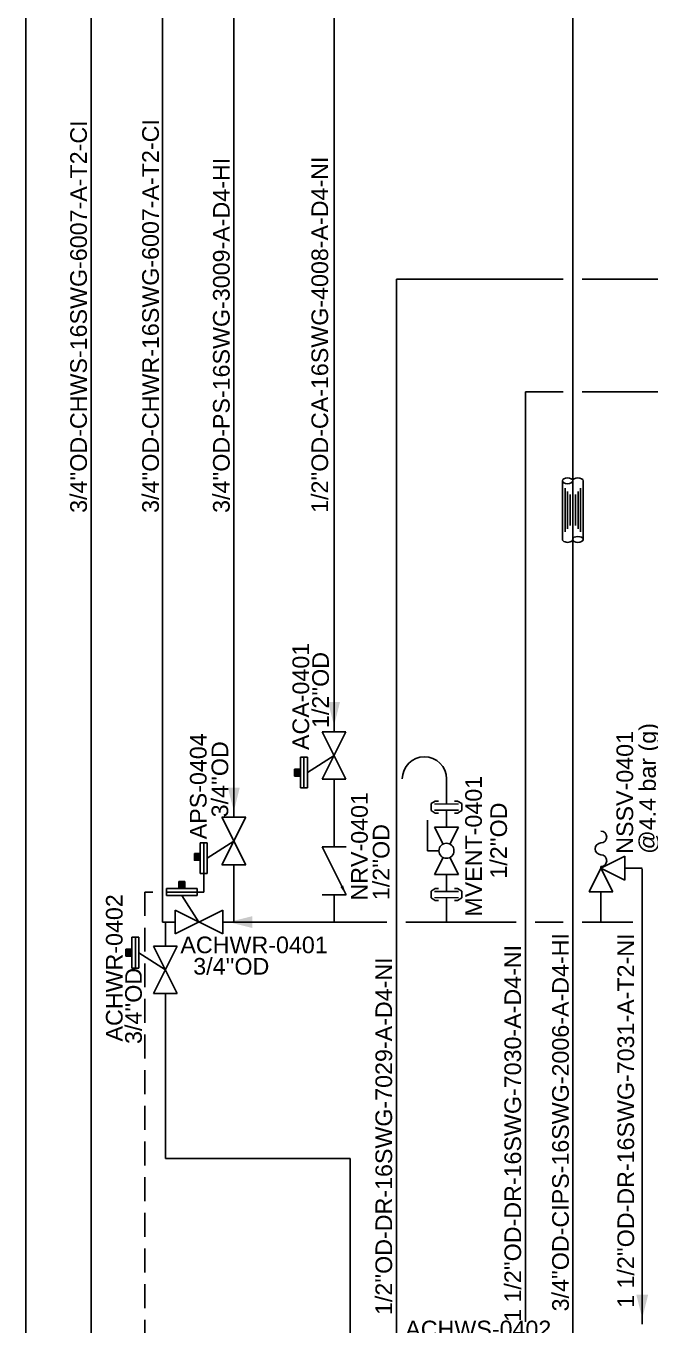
# Model space of a CAD drawing. Header units: millimetres. Extents: x -6754 to 5895, y -4820 to 1016.
# Drawn here: x -1860.8 to -1729.7, y -1748.3 to -1475.1 of the extents above; entities that cross this region are included whole.
import ezdxf
from ezdxf.enums import TextEntityAlignment as Align

# ---------------------------------------------------------------- set-up
doc = ezdxf.new("R2010")
doc.units = ezdxf.units.MM
doc.linetypes.add('HIDDEN', pattern=[0.375, 0.25, -0.125])
doc.layers.get('0').update_dxf_attribs({"linetype": 'CONTINUOUS'})
for name, color, linetype in [('A---SIGLD-CONN-EL', 7, 'CONTINUOUS'), ('P---PEQID------', 7, 'CONTINUOUS'), ('P---PFLGD------', 7, 'CONTINUOUS'), ('P---PLINB-CA042', 7, 'CONTINUOUS'), ('P---PLINB-CHWR037', 7, 'CONTINUOUS'), ('P---PLINB-CHWS030', 7, 'CONTINUOUS'), ('P---PLINB-DR-A003', 7, 'CONTINUOUS'), ('P---PLINB-DR-A058', 7, 'CONTINUOUS'), ('P---PLINB-DRH199', 7, 'CONTINUOUS'), ('P---PLINB-DROD088', 7, 'CONTINUOUS'), ('P---PLINB-P256', 7, 'CONTINUOUS'), ('P---PLINB-P260', 7, 'CONTINUOUS'), ('P---PLINB-P262', 7, 'CONTINUOUS'), ('P---PLINB-PS096', 7, 'CONTINUOUS'), ('P---PLIND-TEXT-25-35', 2, 'CONTINUOUS'), ('P---PVLSD-TEXT-18-25', 3, 'CONTINUOUS'), ('P---TANKB-V04', 7, 'CONTINUOUS'), ('VALVE', 6, 'CONTINUOUS')]:
    doc.layers.add(name, color=color, linetype=linetype)
doc.styles.get("Standard").update_dxf_attribs({"font": 'arial.ttf'})
doc.dimstyles.get("Standard").update_dxf_attribs({"dimtxt": 2.5, "dimasz": 2.5, "dimexe": 1.25, "dimexo": 0.625, "dimtad": 1, "dimdec": 4, "dimdsep": 46, "dimlunit": 6, "dimtxsty": 'STANDARD', "dimcen": 2.5, "dimadec": 0, "dimazin": 0, "dimtfac": 1, "dimtdec": 4, "dimtmove": 0, "dimatfit": 3, "dimfxl": 1, "dimtolj": 1, "dimtzin": 0, "dimarcsym": 0})

# ---------------------------------------------------------------- blocks, each defined once
blk = doc.blocks.new('APV')
at = {"color": 6}
blk.add_line((1637.22, 801.29), (1640.82, 806.87), dxfattribs=at)
at = {"layer": 'VALVE'}
for p, q in [((1637.59, 808.35), (1644.05, 808.35)), ((1637.59, 808.35), (1637.59, 806.87)), ((1637.59, 807.61), (1644.05, 807.61)), ((1637.59, 806.87), (1644.05, 806.87)), ((1644.05, 808.35), (1644.05, 806.87)), ((1632.22, 803.79), (1632.22, 798.79)), ((1642.22, 803.79), (1632.22, 798.79)), ((1632.22, 803.79), (1642.22, 798.79)), ((1642.22, 803.79), (1642.22, 798.79))]:
    blk.add_line(p, q, dxfattribs=at)
blk = doc.blocks.new('phi_15825452495')
at = {"color": 0, "linetype": 'ByBlock'}
blk.add_blockref('APV', (-1637.22, -801.29), dxfattribs=at)
at = {"flags": 1}
blk.add_attdef('PHI_CONNECTIONPOINT', (-5, 0), '', height=0.1, rotation=180, dxfattribs=at)
for tag, p in [('PHI_INSERTPOINT', (0, 0)), ('PHI_CONNECTIONPOINT', (5, 0))]:
    blk.add_attdef(tag, p, '', height=0.1, dxfattribs=at)
for tag, p in [('PRJ_TAG_B', (-8.12, -6.4)), ('DNCALC', (-3.96, -9.91))]:
    blk.add_attdef(tag, p, '', height=2.5)
blk = doc.blocks.new('MBV')
at = {"color": 6}
for p, q in [((3292.67, 992.06), (3292.67, 994.45)), ((3292.67, 994.45), (3299.13, 994.45))]:
    blk.add_line(p, q, dxfattribs=at)
blk.add_circle((3292.67, 990.47), 1.58, dxfattribs=at)
at = {"layer": 'VALVE'}
for p, q in [((3287.67, 992.97), (3287.67, 987.97)), ((3287.67, 992.97), (3291.25, 991.18)), ((3297.67, 992.97), (3294.09, 991.18)), ((3297.67, 992.97), (3297.67, 987.97)), ((3291.25, 989.76), (3287.67, 987.97)), ((3294.09, 989.76), (3297.67, 987.97))]:
    blk.add_line(p, q, dxfattribs=at)
blk = doc.blocks.new('phi_15863461420')
at = {"color": 0, "linetype": 'ByBlock'}
blk.add_blockref('MBV', (-3292.67, -990.47), dxfattribs=at)
at = {"flags": 1}
blk.add_attdef('PHI_CONNECTIONPOINT', (-5, 0), '', height=0.1, rotation=180, dxfattribs=at)
for tag, p in [('PHI_INSERTPOINT', (0, 0)), ('PHI_CONNECTIONPOINT', (5, 0))]:
    blk.add_attdef(tag, p, '', height=0.1, dxfattribs=at)
for tag, p in [('PRJ_TAG_B', (-9.97, -5.83)), ('DNCALC', (-5.85, -9.37))]:
    blk.add_attdef(tag, p, '', height=2.5)
blk = doc.blocks.new('sfv')
at = {"color": 6}
for p, q in [((2248.38, 718.56), (2248.38, 718.24)), ((2253.38, 718.24), (2257.08, 718.24)), ((2248.38, 713.24), (2248.38, 709.55))]:
    blk.add_line(p, q, dxfattribs=at)
for centre, start, end in [((2248.35, 724.79), 271.5052, 88.4948), ((2248.42, 722.3), 91.5052, 268.4948), ((2248.35, 719.81), 271.5052, 88.4948)]:
    blk.add_arc(centre, 1.25, start, end, dxfattribs=at)
at = {"layer": 'VALVE', "color": 6}
for p, q in [((2253.38, 720.74), (2248.38, 718.24)), ((2253.38, 720.74), (2253.38, 715.74)), ((2248.38, 718.24), (2245.88, 713.24)), ((2248.38, 718.24), (2253.38, 715.74)), ((2250.88, 713.24), (2248.38, 718.24)), ((2250.88, 713.24), (2245.88, 713.24))]:
    blk.add_line(p, q, dxfattribs=at)
blk = doc.blocks.new('phi_15863461762')
at = {"color": 0, "linetype": 'ByBlock'}
blk.add_blockref('sfv', (-2248.38, -709.55), dxfattribs=at)
at = {"flags": 1}
blk.add_attdef('PHI_CONNECTIONPOINT', (8.7, 8.7), '', height=0.1, dxfattribs=at)
for tag, p in [('PRJ_TAG_B', (-24.4, 5.19)), ('DNCALC', (-21.81, 1.47))]:
    blk.add_attdef(tag, p, '', height=2.5)
blk.add_attdef('PHI_CONNECTIONPOINT', (0, 0), '', height=0.1, rotation=270, dxfattribs=at)
blk = doc.blocks.new('rgyjryjyfrjfhjgfgj')
at = {"color": 0, "linetype": 'ByBlock'}
for p, q in [((716.48, 396.87), (717.39, 397.41)), ((717.39, 397.41), (718.05, 397.41)), ((722.07, 397.41), (721.4, 397.41)), ((722.97, 396.87), (722.07, 397.41)), ((722.97, 395.42), (722.97, 396.87)), ((716.48, 395.42), (717.39, 394.88)), ((717.39, 394.88), (718.05, 394.88)), ((722.07, 394.88), (721.4, 394.88)), ((722.97, 395.42), (722.07, 394.88))]:
    blk.add_line(p, q, dxfattribs=at)
at = {"color": 6, "linetype": 'ByBlock'}
blk.add_line((719.73, 391.95), (719.73, 395.48), dxfattribs=at)
at = {"color": 1, "linetype": 'ByBlock', "lineweight": 15}
blk.add_lwpolyline([(717.23, 396.8), (722.23, 396.8)], dxfattribs=at)
at = {"color": 6, "linetype": 'ByBlock'}
blk.add_lwpolyline([(717.23, 395.48), (722.23, 395.48)], dxfattribs=at)
blk = doc.blocks.new('phi_15825218758')
at = {"color": 0, "linetype": 'ByBlock'}
blk.add_line((-3.24, 3.47), (-3.24, 4.92), dxfattribs=at)
blk.add_blockref('rgyjryjyfrjfhjgfgj', (-719.73, -391.95), dxfattribs=at)
at = {"flags": 1}
for p, rotation in [((0, 4.85), 90), ((0, 0), 270)]:
    blk.add_attdef('PHI_CONNECTIONPOINT', p, '', height=0.1, rotation=rotation, dxfattribs=at)
blk = doc.blocks.new('gbng')
at = {"color": 0, "linetype": 'Continuous'}
for p, q in [((102.13, 150.21), (146.62, 150.21)), ((146.62, 134.51), (102.13, 134.51))]:
    blk.add_line(p, q, dxfattribs=at)
at = {"color": 1, "linetype": 'Continuous'}
for p, q in [((107.81, 148.27), (140.94, 148.27)), ((110.22, 146.34), (138.53, 146.34)), ((110.22, 138.37), (138.53, 138.37)), ((112.62, 144.41), (136.12, 144.41)), ((112.62, 140.3), (136.12, 140.3)), ((107.81, 136.44), (140.94, 136.44))]:
    blk.add_line(p, q, dxfattribs=at)
at = {"color": 0, "linetype": 'Continuous'}
for centre, start_param, end_param in [((102.13, 146.28), 0, 3.141593), ((146.62, 138.43), 3.141593, 6.283185)]:
    blk.add_ellipse(centre, major_axis=(0, 3.93), ratio=0.568604, start_param=start_param, end_param=end_param, dxfattribs=at)
at = {"color": 0, "linetype": 'Continuous', "extrusion": (0, 0, -1)}
for centre, major_axis in [((146.62, 146.28), (0, 3.93)), ((102.13, 138.43), (0, -3.93))]:
    blk.add_ellipse(centre, major_axis=major_axis, ratio=0.568604, dxfattribs=at)
blk = doc.blocks.new('phi_16781898880')
at = {"color": 0, "linetype": 'ByBlock', "xscale": 0.395994, "yscale": 0.395994, "zscale": 0.395994}
blk.add_blockref('gbng', (-40.44, -56.37), dxfattribs=at)
at = {"flags": 1}
for p, rotation in [((0, 0), 180), ((17.62, 0), 90)]:
    blk.add_attdef('PHI_INSERTPOINT', p, '', height=0.1, rotation=rotation, dxfattribs=at)
blk = doc.blocks.new('A$C73A0612B')
at = {"layer": 'VALVE'}
for p, q in [((0, 12.63), (0, 0)), ((25.25, 12.63), (25.25, 0))]:
    blk.add_line(p, q, dxfattribs=at)
at = {"color": 6}
blk.add_leader([(25.25, 12.63), (0, 0)], dimstyle='STANDARD', override={"dimasz": 5}, dxfattribs=at)
blk = doc.blocks.new('phi_15826258899')
at = {"color": 0, "linetype": 'ByBlock', "xscale": 0.4, "yscale": 0.4, "zscale": 0.4}
blk.add_blockref('A$C73A0612B', (-5.05, -2.53), dxfattribs=at)
at = {"flags": 1}
blk.add_attdef('PHI_CONNECTIONPOINT', (-5.05, 0), '', height=0.1, rotation=180, dxfattribs=at)
for tag, p in [('PHI_INSERTPOINT', (0, 0)), ('PHI_CONNECTIONPOINT', (5.05, 0))]:
    blk.add_attdef(tag, p, '', height=0.1, dxfattribs=at)
for tag, p in [('TAG_PRJ', (-5.8, -5.6)), ('CODE', (-3.82, -8.78)), ('DNCALC', (-3.82, -12.17))]:
    blk.add_attdef(tag, p, '', height=2.5)

msp = doc.modelspace()

# ---------------------------------------------------------------- hatches: boundary and pattern name
h = msp.add_hatch(color=1)
h.dxf.hatch_style = 1
h.paths.add_polyline_path([(-1803.14, -1632.84), (-1803.14, -1631.39), (-1804.38, -1631.39), (-1804.38, -1632.84)])
h = msp.add_hatch(color=1)
h.dxf.hatch_style = 1
h.paths.add_polyline_path([(-1824.21, -1650.55), (-1824.21, -1649.1), (-1825.45, -1649.1), (-1825.45, -1650.55)])
h = msp.add_hatch(color=1)
h.dxf.hatch_style = 1
h.paths.add_polyline_path([(-1827.47, -1656.49), (-1827.47, -1655.04), (-1828.71, -1655.04), (-1828.71, -1656.49)])
h = msp.add_hatch(color=1)
h.dxf.hatch_style = 1
h.paths.add_polyline_path([(-1838.59, -1670.71), (-1838.59, -1669.26), (-1839.83, -1669.26), (-1839.83, -1670.71)])

# ---------------------------------------------------------------- linework, layer by layer
for p, q in [((-1772.45, -1635.78), (-1772.45, -1633.44)), ((-1772.45, -1635.78), (-1772.45, -1638.71)), ((-1772.45, -1658.55), (-1772.45, -1663.55))]:
    msp.add_line(p, q)
at = {"color": 6}
msp.add_line((-1739.98, -1660.9), (-1739.98, -1663.55), dxfattribs=at)
at = {"color": 1}
for points in [[(-1804.38, -1631.39), (-1803.14, -1631.39), (-1803.14, -1632.84), (-1804.38, -1632.84)], [(-1825.45, -1649.1), (-1824.21, -1649.1), (-1824.21, -1650.55), (-1825.45, -1650.55)], [(-1828.71, -1655.04), (-1827.47, -1655.04), (-1827.47, -1656.49), (-1828.71, -1656.49)], [(-1839.83, -1669.26), (-1838.59, -1669.26), (-1838.59, -1670.71), (-1839.83, -1670.71)]]:
    msp.add_lwpolyline(points, close=True, dxfattribs=at)
msp.add_arc((-1777.09, -1633.44), 4.64, 0, 180)
at = {"layer": 'A---SIGLD-CONN-EL', "color": 1, "linetype": 'HIDDEN', "ltscale": 20}
for points in [[(-1823.47, -1653.05), (-1823.47, -1657.23)], [(-1834.15, -1657.23), (-1835.87, -1657.23)], [(-1835.87, -1657.23), (-1835.87, -1758.12)], [(-1823.47, -1657.23), (-1824.86, -1657.23)], [(-1823.47, -1657.23), (-1824.86, -1657.23)]]:
    msp.add_lwpolyline(points, dxfattribs=at)
at = {"layer": 'P---PLINB-CA042', "color": 152, "linetype": 'Continuous', "ltscale": 0.1}
for points in [[(-1796.08, -1377.6), (-1796.08, -1623.51)], [(-1796.08, -1633.51), (-1796.08, -1647.71)], [(-1796.08, -1657.81), (-1796.08, -1663.55)]]:
    msp.add_lwpolyline(points, dxfattribs=at)
at = {"layer": 'P---PLINB-CA042', "color": 5, "linetype": 'ByBlock'}
msp.add_solid([(-1796.08, -1622.26), (-1797.33, -1617.26), (-1794.83, -1617.26)], dxfattribs=at)
at = {"layer": 'P---PLINB-CHWR037', "color": 5, "linetype": 'Continuous', "ltscale": 0.1}
for points in [[(-1832.15, -1663.55), (-1832.15, -1256.38)], [(-1831.53, -1663.55), (-1832.15, -1663.55)], [(-1829.49, -1663.55), (-1831.53, -1663.55)], [(-1817.15, -1663.55), (-1819.49, -1663.55)], [(-1784.96, -1663.55), (-1817.15, -1663.55)], [(-1811.27, -1663.55), (-1817.15, -1663.55)], [(-1800.76, -1663.55), (-1801.17, -1663.55)], [(-1757.8, -1663.55), (-1780.96, -1663.55)], [(-1747.89, -1663.55), (-1753.8, -1663.55)], [(-1733.29, -1663.55), (-1743.89, -1663.55)]]:
    msp.add_lwpolyline(points, dxfattribs=at)
at = {"layer": 'P---PLINB-CHWR037', "color": 5, "linetype": 'ByBlock'}
msp.add_solid([(-1818.24, -1663.55), (-1813.24, -1662.3), (-1813.24, -1664.8)], dxfattribs=at)
at = {"layer": 'P---PLINB-CHWS030', "color": 5, "linetype": 'Continuous', "ltscale": 0.1}
msp.add_lwpolyline([(-1847.15, -1271.05), (-1847.15, -1764.44)], dxfattribs=at)
at = {"layer": 'P---PLINB-DR-A058', "color": 7, "linetype": 'Continuous', "ltscale": 0.1}
msp.add_lwpolyline([(-1731.29, -1652.38), (-1731.29, -1748.15)], dxfattribs=at)
at = {"layer": 'P---PLINB-DR-A058', "color": 7, "linetype": 'ByBlock'}
msp.add_solid([(-1731.29, -1746.9), (-1732.54, -1741.9), (-1730.04, -1741.9)], dxfattribs=at)
at = {"layer": 'P---PLINB-DRH199', "color": 7, "linetype": 'Continuous', "ltscale": 0.1}
for points in [[(-1747.89, -1552.06), (-1755.8, -1552.06)], [(-1755.8, -1552.06), (-1755.8, -1747.6)], [(-1676.01, -1552.06), (-1743.89, -1552.06)]]:
    msp.add_lwpolyline(points, dxfattribs=at)
at = {"layer": 'P---PLINB-DROD088', "color": 7, "linetype": 'Continuous', "ltscale": 0.1}
for points in [[(-1747.89, -1528.36), (-1782.96, -1528.36)], [(-1782.96, -1528.36), (-1782.96, -1896.55)], [(-1694.98, -1528.36), (-1743.89, -1528.36)]]:
    msp.add_lwpolyline(points, dxfattribs=at)
at = {"layer": 'P---PLINB-P256', "color": 232, "linetype": 'Continuous', "ltscale": 0.1}
msp.add_lwpolyline([(-1860.84, -1306.72), (-1860.84, -1960.22)], dxfattribs=at)
at = {"layer": 'P---PLINB-P260', "color": 62, "linetype": 'Continuous', "ltscale": 0.1}
msp.add_lwpolyline([(-1745.89, -1456.62), (-1745.89, -1806.69)], dxfattribs=at)
at = {"layer": 'P---PLINB-P262', "color": 5, "linetype": 'Continuous', "ltscale": 0.1}
for points in [[(-1831.53, -1668.59), (-1831.53, -1663.55)], [(-1831.53, -1713.29), (-1831.53, -1678.59)], [(-1792.67, -1713.29), (-1831.53, -1713.29)], [(-1792.67, -1764.44), (-1792.67, -1713.29)]]:
    msp.add_lwpolyline(points, dxfattribs=at)
at = {"layer": 'P---PLINB-PS096', "color": 32, "linetype": 'Continuous', "ltscale": 0.1}
for points in [[(-1817.15, -1239.18), (-1817.15, -1641.52)], [(-1817.15, -1651.52), (-1817.15, -1663.55)]]:
    msp.add_lwpolyline(points, dxfattribs=at)
at = {"layer": 'P---PLINB-PS096', "color": 32, "linetype": 'ByBlock'}
msp.add_solid([(-1817.15, -1640.27), (-1818.4, -1635.27), (-1815.9, -1635.27)], dxfattribs=at)

# ---------------------------------------------------------------- block references
at = {"layer": 'P---PEQID------', "xscale": 0.7, "yscale": 0.7, "zscale": 0.7, "rotation": 90}
msp.add_blockref('phi_16781898880', (-1745.89, -1583.07), dxfattribs=at)
at = {"layer": 'P---PFLGD------'}
msp.add_blockref('phi_15825218758', (-1772.45, -1643.56), dxfattribs=at)
at = {"layer": 'P---PFLGD------', "xscale": -1, "rotation": 180}
msp.add_blockref('phi_15825218758', (-1772.45, -1653.56), dxfattribs=at)
at = {"layer": 'P---PLINB-CA042'}
ref = msp.add_blockref('phi_15826258899', (-1796.08, -1652.76), dxfattribs=dict(at, rotation=269.9999999999999))
ref.add_attrib('CODE', 'NRV-0401', dxfattribs={"layer": 'P---PVLSD-TEXT-18-25', "color": 7, "height": 3.5, "rotation": 90}).set_placement((-1792.5, -1636.21), align=Align.TOP_RIGHT)
ref.add_attrib('DNCALC', "1/2''OD", dxfattribs={"layer": 'P---PVLSD-TEXT-18-25', "color": 7, "height": 3.5, "rotation": 90}).set_placement((-1787.94, -1642.93), align=Align.TOP_RIGHT)
at = {"layer": 'P---PLINB-DR-A003'}
ref = msp.add_blockref('phi_15863461762', (-1739.98, -1660.9), dxfattribs=at)
ref.add_attrib('PRJ_TAG_B', 'NSSV-0401', (-1733.21, -1649.18), dxfattribs={"layer": 'P---PVLSD-TEXT-18-25', "color": 7, "height": 3.5, "rotation": 90})
at = {"layer": 'P---TANKB-V04', "extrusion": (2.44929e-16, 1.22465e-16, -1)}
ref = msp.add_blockref('phi_15825452495', (1796.08, -1628.51), dxfattribs=dict(at, rotation=270))
ref.add_attrib('DNCALC', "1/2''OD", (-1797.17, -1622.74), dxfattribs={"layer": 'P---PVLSD-TEXT-18-25', "color": 7, "height": 3.5, "rotation": 90})
ref.add_attrib('PRJ_TAG_B', 'ACA-0401', (-1801.32, -1627.37), dxfattribs={"layer": 'P---PVLSD-TEXT-18-25', "color": 7, "height": 3.5, "rotation": 90})
ref = msp.add_blockref('phi_15825452495', (1817.15, -1646.52), dxfattribs=dict(at, rotation=270))
ref.add_attrib('DNCALC', "3/4''OD", (-1818.33, -1641.52), dxfattribs={"layer": 'P---PVLSD-TEXT-18-25', "color": 7, "height": 3.5, "rotation": 90})
ref.add_attrib('PRJ_TAG_B', 'APS-0404', (-1822.87, -1646.14), dxfattribs={"layer": 'P---PVLSD-TEXT-18-25', "color": 7, "height": 3.5, "rotation": 90})
at = {"layer": 'P---TANKB-V04'}
ref = msp.add_blockref('phi_15863461420', (-1772.45, -1648.56), dxfattribs=dict(at, rotation=90.00000000000001))
ref.add_attrib('DNCALC', "1/2''OD", (-1759.73, -1654.41), dxfattribs={"layer": 'P---PVLSD-TEXT-18-25', "color": 7, "height": 3.5, "rotation": 90})
ref.add_attrib('PRJ_TAG_B', 'MVENT-0401', (-1765.01, -1662.41), dxfattribs={"layer": 'P---PVLSD-TEXT-18-25', "color": 7, "height": 3.5, "rotation": 90})
ref = msp.add_blockref('phi_15825452495', (-1831.53, -1673.59), dxfattribs=dict(at, rotation=90.00000000000001))
ref.add_attrib('DNCALC', "3/4''OD", (-1836.49, -1689.18), dxfattribs={"layer": 'P---PVLSD-TEXT-18-25', "color": 7, "height": 3.5, "rotation": 90})
ref.add_attrib('PRJ_TAG_B', 'ACHWR-0402', (-1840.53, -1688.67), dxfattribs={"layer": 'P---PVLSD-TEXT-18-25', "color": 7, "height": 3.5, "rotation": 90})
at = {"layer": 'P---TANKB-V04', "extrusion": (1.22465e-16, -2.44929e-16, -1)}
ref = msp.add_blockref('phi_15825452495', (1824.49, -1663.55), dxfattribs=at)
ref.add_attrib('DNCALC', "3/4''OD", (-1825.68, -1674.6), dxfattribs={"layer": 'P---PVLSD-TEXT-18-25', "color": 7, "height": 3.5})
ref.add_attrib('PRJ_TAG_B', 'ACHWR-0401', (-1828.38, -1670.1), dxfattribs={"layer": 'P---PVLSD-TEXT-18-25', "color": 7, "height": 3.5})
at = {"layer": 'P---TANKB-V04'}
ref = msp.add_blockref('phi_15825452495', (-1770.63, -1764.44), dxfattribs=at)
ref.add_attrib('DNCALC', "3/4''OD", (-1781.45, -1755.33), dxfattribs={"layer": 'P---PVLSD-TEXT-18-25', "color": 7, "height": 3.5})
ref.add_attrib('PRJ_TAG_B', 'ACHWS-0402', (-1781.11, -1750.88), dxfattribs={"layer": 'P---PVLSD-TEXT-18-25', "color": 7, "height": 3.5})

# ---------------------------------------------------------------- texts
at = {"insert": (-1731.94, -1649.21), "char_height": 3.5, "attachment_point": 1, "rotation": 90}
msp.add_mtext_dynamic_manual_height_columns('@4.4 bar (g)', width=51.9774, gutter_width=0.5, heights=[-4.59], dxfattribs=at)
at = {"layer": 'P---PLIND-TEXT-25-35', "color": 7}
for s, p in [("3/4''OD-CHWS-16SWG-6007-A-T2-CI", (-1848.04, -1577.49)), ("3/4''OD-CHWR-16SWG-6007-A-T2-CI", (-1832.91, -1577.49)), ("3/4''OD-PS-16SWG-3009-A-D4-HI", (-1818.02, -1577.49)), ("1/2''OD-CA-16SWG-4008-A-D4-NI", (-1797.33, -1577.49)), ("3/4''OD-CIPS-16SWG-2006-A-D4-HI", (-1746.73, -1745.43)), ("1 1/2''OD-DR-16SWG-7031-A-T2-NI", (-1733.01, -1744.69)), ("1 1/2''OD-DR-16SWG-7030-A-D4-NI", (-1756.77, -1747.64)), ("1/2''OD-DR-16SWG-7029-A-D4-NI", (-1783.88, -1746.2))]:
    msp.add_text(s, height=3.5, rotation=90, dxfattribs=at).set_placement(p)

doc.saveas('drawing.dxf')
